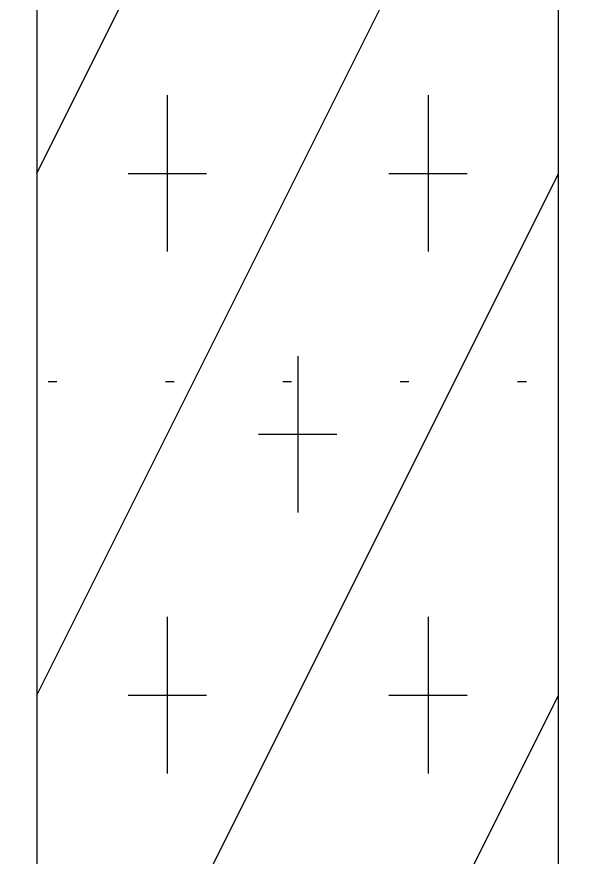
# Model space of a CAD drawing. Header units: millimetres. Extents: x -1499 to 6658, y -12483 to -6008.
# Drawn here: x 1820.35 to 1826.8, y -10834.53 to -10824.87 of the extents above; entities that cross this region are included whole.
import ezdxf

# ---------------------------------------------------------------- set-up
doc = ezdxf.new("R2010")
doc.units = ezdxf.units.MM
doc.linetypes.add('A-DOTLN01H', pattern=[0.125, 0, -0.125])
doc.layers.add('CR-GRID', color=56, linetype='A-DOTLN01H')
doc.layers.add('Layer', color=7, linetype='Continuous')

# ---------------------------------------------------------------- blocks, each defined once
blk = doc.blocks.new('TB-12')
at = {"layer": 'Layer'}
for points in [[(-1, -1), (-1, -6), (1, -6), (1, -1), (-1, -1)], [(-1, -3.5), (1, -1.5)], [(-1, -4.5), (1, -2.5)], [(-0.5, -3.35), (-0.5, -3.65)], [(0.5, -3.35), (0.5, -3.65)], [(-1, -5.5), (1, -3.5)], [(-0.65, -3.5), (-0.35, -3.5)], [(0.35, -3.5), (0.65, -3.5)], [(0, -3.85), (0, -4.15)], [(-0.15, -4), (0.15, -4)], [(-0.5, -4.35), (-0.5, -4.65)], [(0.5, -4.35), (0.5, -4.65)], [(-0.65, -4.5), (-0.35, -4.5)], [(-0.5, -6), (1, -4.5)], [(0.35, -4.5), (0.65, -4.5)]]:
    blk.add_lwpolyline(points, dxfattribs=at)

msp = doc.modelspace()

# ---------------------------------------------------------------- linework, layer by layer
at = {"layer": 'CR-GRID', "linetype": 'A-DOTLN01H', "ltscale": 10}
msp.add_line((696.1572, -10829.0576), (6196.1572, -10829.0576), dxfattribs=at)

# ---------------------------------------------------------------- block references
at = {"xscale": 3, "yscale": 6, "zscale": 3}
msp.add_blockref('TB-12', (1823.5772, -10805.6655), dxfattribs=at)

doc.saveas('drawing.dxf')
